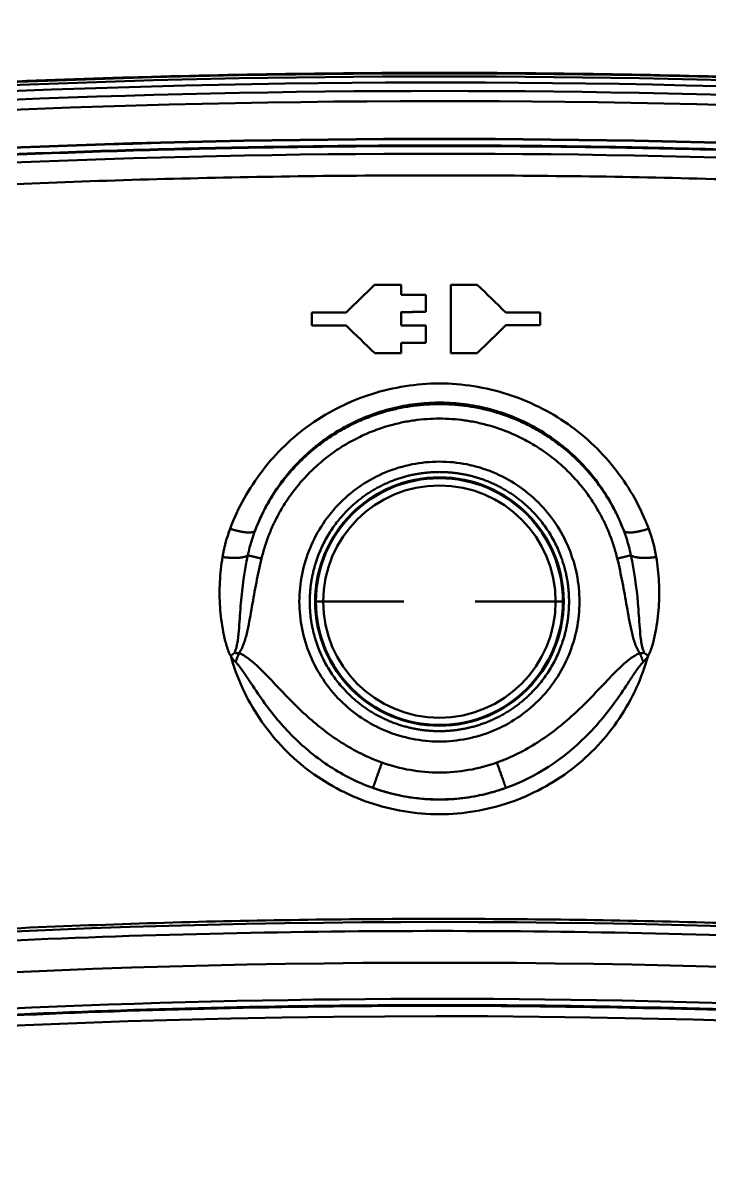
# Model space of a CAD drawing. Header units: millimetres. Extents: x -142 to 142, y -208 to 161.
# Drawn here: x -20.1 to 13, y 105.2 to 160.9 of the extents above; entities that cross this region are included whole.
import ezdxf

# ---------------------------------------------------------------- set-up
doc = ezdxf.new("R2010")
doc.units = ezdxf.units.MM
doc.layers.add('1', color=7, linetype='Continuous', true_color=0xffffff)

msp = doc.modelspace()

# ---------------------------------------------------------------- linework, layer by layer
at = {"layer": '1', "color": 251, "linetype": 'Continuous', "lineweight": 50}
for p, q in [((-5.952, 133, 22.063), (-5.992, 133, 19.75)), ((5.952, 133, 22.063), (5.992, 133, 19.75))]:
    msp.add_line(p, q, dxfattribs=at)
at = {"layer": '1', "color": 251, "linetype": 'Continuous', "lineweight": 50, "extrusion": (0, 0, -1)}
for centre, radius, start, end in [((0, -346, 3.96), 504.331, 79.96362, 100.03638), ((0, -346, 4.799), 503.629, 79.96362, 100.03638), ((0, -346, -10.639), 504.04, 80.18626, 91.90134), ((0, -346, 5.669), 501.305, 80.15308, 99.84692), ((0, -346, 6.5), 500.602, 80.15308, 99.84692), ((0, 133, -22.063), 5.952, 0, 180), ((0, 133, -22.531), 5.603, 0, 180), ((0, 133, -22.063), 5.952, 180, 0), ((0, 133, -22.531), 5.603, 180, 0)]:
    msp.add_arc(centre, radius, start, end, dxfattribs=at)
at = {"layer": '1', "color": 251, "linetype": 'Continuous', "lineweight": 50}
for centre, radius, start, end in [((0, -346), 504.504, 79.92722, 100.07278), ((0, -346, 0.6), 504.478, 79.92891, 100.07109), ((0, -346, 11.5), 503.141, 88.22393, 99.81374), ((0, -346, -5.314), 501.323, 80.1518, 99.8482), ((0, 133, 19.75), 5.992, 360, 180), ((0, 133, 19.75), 5.992, 180, 0), ((0, -346, -14.783), 463.545, 82.61923, 97.38077), ((0, -346, -15), 461.582, 82.61923, 97.38077), ((0, -346, 24), 459, 80.72928, 100.54548), ((0, -346, 24.72), 459, 80.72928, 100.54548)]:
    msp.add_arc(centre, radius, start, end, dxfattribs=at)
at = {"layer": '1', "color": 251, "linetype": 'Continuous', "lineweight": 50, "extrusion": (-1.00879e-10, 1, -1.53745e-16)}
msp.add_arc((5.452, 22.055, 133), 0.5, 1, 72.3693, dxfattribs=at)
at = {"layer": '1', "color": 251, "linetype": 'Continuous', "lineweight": 50, "extrusion": (0, -1, 0)}
msp.add_arc((0, 4.9, -133), 18.5, 95.33, 107.6307, dxfattribs=at)
at = {"layer": '1', "color": 251, "linetype": 'Continuous', "lineweight": 50, "extrusion": (0, 1, 0)}
msp.add_arc((0, 4.9, 133), 18.5, 95.33, 107.6307, dxfattribs=at)
at = {"layer": '1', "color": 251, "linetype": 'Continuous', "lineweight": 50, "extrusion": (1.00879e-10, -1, -1.55803e-16)}
msp.add_arc((5.452, 22.055, -133), 0.5, 1, 72.3693, dxfattribs=at)
at = {"layer": '1', "color": 251, "linetype": 'Continuous', "lineweight": 50}
for points, weights, degree in [([(-88.237, 150.728, 0.6), (-29.718, 161.123, 0.6), (29.718, 161.123, 0.6), (88.237, 150.728, 0.6)], [0.503883333784, 0.498705555405, 0.498705555405, 0.503883333784], 3), ([(15.561, 154.758, 11.5), (-34.995, 156.329, 11.5), (-84.845, 147.763, 11.5)], [0.501267641796, 0.498732358204, 0.501267641796], 2), ([(16.531, 154.699, 12.123), (-34.328, 156.379, 12.123), (-84.486, 147.797, 12.123)], [0.501283100888, 0.498716899112, 0.501283100888], 2), ([(18.048, 153.233, 13.948), (-33.452, 155.095, 13.948), (-84.247, 146.404, 13.948)], [0.501323177243, 0.498676822757, 0.501323177243], 2), ([(0.545, 148.284, 15.561), (1.185, 148.283, 15.561), (1.825, 148.28, 15.561)], [0.500000209562, 0.499999790438, 0.500000209562], 2), ([(-1.84, 147.789, 15.711), (-1.245, 147.791, 15.711), (-0.65, 147.792, 15.711)], [0.500000181491, 0.499999818509, 0.500000181491], 2), ([(-0.65, 146.969, 15.963), (-1.245, 146.968, 15.963), (-1.84, 146.966, 15.963)], [0.500000182096, 0.499999817904, 0.500000182096], 2), ([(-1.84, 146.309, 16.164), (-1.245, 146.311, 16.164), (-0.65, 146.312, 16.164)], [0.500000182584, 0.499999817416, 0.500000182584], 2), ([(-0.65, 145.479, 16.418), (-1.245, 145.478, 16.418), (-1.84, 145.475, 16.418)], [0.500000183201, 0.499999816799, 0.500000183201], 2), ([(3.206, 124.011, 22.255), (0, 122.867, 22.255), (-3.206, 124.011, 22.255)], [0.514964140071, 0.485035859929, 0.514964140071], 2), ([(-20.967, 117.221, 24.913), (31.277, 119.586, 24.913), (82.736, 110.254, 24.913)], [0.50158002096, 0.49841997904, 0.50158002096], 2), ([(-82.632, 109.679, 25), (0, 124.663, 25), (82.631, 109.679, 25)], [0.504044166649, 0.495955833351, 0.504044166649], 2), ([(-83.547, 105.879, 24.716), (-4.885, 120.423, 24.716), (74.065, 107.53, 24.716)], [0.503731597509, 0.496268402491, 0.503731597509], 2), ([(-84.101, 105.738, 24), (-5.189, 120.429, 24), (74.031, 107.497, 24)], [0.503757266962, 0.496242733038, 0.503757266962], 2)]:
    msp.add_rational_spline(points, weights, degree=degree, dxfattribs=at)
for points in [[(-4.5, 146.939, 15.966), (-4.043, 147.386, 15.83), (-3.584, 147.833, 15.695), (-3.125, 148.279, 15.559)], [(-3.125, 148.279, 15.559), (-2.696, 148.279, 15.56), (-2.268, 148.279, 15.561), (-1.84, 148.279, 15.561)], [(1.825, 148.284, 15.56), (2.286, 147.837, 15.696), (2.745, 147.391, 15.832), (3.203, 146.943, 15.967)], [(-6.15, 146.939, 15.96), (-5.6, 146.939, 15.962), (-5.05, 146.939, 15.964), (-4.5, 146.939, 15.966)], [(3.203, 146.943, 15.967), (3.753, 146.944, 15.966), (4.304, 146.944, 15.965), (4.854, 146.943, 15.963)], [(-4.5, 146.32, 16.155), (-5.05, 146.321, 16.153), (-5.6, 146.321, 16.151), (-6.15, 146.32, 16.149)], [(-3.12, 144.979, 16.568), (-3.579, 145.426, 16.43), (-4.039, 145.873, 16.293), (-4.5, 146.32, 16.155)], [(3.203, 146.325, 16.157), (2.744, 145.878, 16.294), (2.285, 145.432, 16.431), (1.828, 144.984, 16.569)], [(4.854, 146.325, 16.152), (4.304, 146.326, 16.154), (3.753, 146.326, 16.155), (3.203, 146.325, 16.157)], [(-1.84, 144.979, 16.57), (-2.267, 144.979, 16.57), (-2.693, 144.979, 16.569), (-3.12, 144.979, 16.568)], [(1.828, 144.984, 16.569), (1.401, 144.984, 16.569), (0.973, 144.984, 16.569), (0.545, 144.984, 16.57)], [(-10.09, 136.515, 19.127), (-9.717, 137.512, 18.824), (-8.666, 139.404, 18.252), (-6.307, 141.689, 17.565), (-3.318, 143.168, 17.122), (0, 143.695, 16.965), (3.318, 143.168, 17.122), (6.306, 141.689, 17.565), (8.665, 139.404, 18.252), (9.717, 137.512, 18.824), (10.09, 136.515, 19.127)], [(-10.455, 135.15, 19.542), (-10.379, 135.61, 19.401), (-10.258, 136.065, 19.263), (-10.09, 136.515, 19.127)], [(10.09, 136.515, 19.127), (10.258, 136.065, 19.263), (10.379, 135.61, 19.401), (10.455, 135.15, 19.542)], [(-9.83, 130.087, 21.083), (-9.883, 130.137, 21.073), (-9.975, 130.236, 21.046), (-10.037, 130.334, 21.016), (-10.061, 130.383, 21.001)], [(-9.83, 130.087, 21.083), (-9.777, 130.222, 21.029), (-9.721, 130.369, 21), (-9.665, 130.513, 21)], [(10.061, 130.383, 21.001), (10.037, 130.334, 21.016), (9.975, 130.237, 21.046), (9.883, 130.137, 21.073), (9.83, 130.087, 21.083)], [(10.061, 130.383, 21.001), (9.995, 130.432, 20.986), (9.928, 130.484, 20.98), (9.864, 130.537, 20.981)], [(-2.77, 125.235, 21), (-2.326, 125.076, 21), (-1.412, 124.836, 21), (0, 124.714, 21), (1.412, 124.836, 21), (2.326, 125.076, 21), (2.77, 125.235, 21)], [(-83.602, 106.174, 25), (-70.613, 108.575, 25), (-44.428, 112.257, 25), (-4.822, 114.383, 25), (34.821, 113.087, 25), (61.077, 109.954, 25), (74.113, 107.825, 25)]]:
    msp.add_open_spline(points, degree=3, dxfattribs=at)
at = {"layer": '1', "color": 251, "linetype": 'Continuous', "lineweight": 50, "extrusion": (-0.000544193, 0.29237, 0.956305)}
msp.add_open_spline([(-1.84, 148.279, 15.561), (-1.84, 148.115, 15.611), (-1.84, 147.952, 15.661), (-1.84, 147.789, 15.711)], degree=3, dxfattribs=at)
at = {"layer": '1', "color": 251, "linetype": 'Continuous', "lineweight": 50, "extrusion": (-0.000161158, -0.292372, -0.956305)}
msp.add_open_spline([(0.545, 144.984, 16.57), (0.545, 146.084, 16.233), (0.545, 147.184, 15.897), (0.545, 148.284, 15.561)], degree=3, dxfattribs=at)
at = {"layer": '1', "color": 251, "linetype": 'Continuous', "lineweight": 50, "extrusion": (-0.000192429, 0.292371, 0.956305)}
msp.add_open_spline([(-0.65, 147.789, 15.712), (-0.65, 147.515, 15.796), (-0.65, 147.242, 15.879), (-0.65, 146.969, 15.963)], degree=3, dxfattribs=at)
at = {"layer": '1', "color": 251, "linetype": 'Continuous', "lineweight": 50, "extrusion": (-0.001824, 0.29235, 0.95631)}
msp.add_open_spline([(-6.15, 146.32, 16.149), (-6.15, 146.526, 16.086), (-6.15, 146.732, 16.023), (-6.15, 146.939, 15.96)], degree=3, dxfattribs=at)
at = {"layer": '1', "color": 251, "linetype": 'Continuous', "lineweight": 50, "extrusion": (-0.000545629, 0.29237, 0.956305)}
msp.add_open_spline([(-1.84, 146.969, 15.962), (-1.84, 146.749, 16.029), (-1.84, 146.529, 16.096), (-1.84, 146.309, 16.164)], degree=3, dxfattribs=at)
at = {"layer": '1', "color": 251, "linetype": 'Continuous', "lineweight": 50, "extrusion": (-0.001439, -0.292358, -0.956308)}
msp.add_open_spline([(4.854, 146.943, 15.963), (4.854, 146.737, 16.026), (4.854, 146.531, 16.089), (4.854, 146.325, 16.152)], degree=3, dxfattribs=at)
at = {"layer": '1', "color": 251, "linetype": 'Continuous', "lineweight": 50, "extrusion": (-0.000193004, 0.292371, 0.956305)}
msp.add_open_spline([(-0.65, 146.309, 16.165), (-0.65, 146.032, 16.249), (-0.65, 145.755, 16.334), (-0.65, 145.479, 16.418)], degree=3, dxfattribs=at)
at = {"layer": '1', "color": 251, "linetype": 'Continuous', "lineweight": 50, "extrusion": (-0.00054728, 0.29237, 0.956305)}
msp.add_open_spline([(-1.84, 145.479, 16.417), (-1.84, 145.312, 16.468), (-1.84, 145.145, 16.519), (-1.84, 144.979, 16.57)], degree=3, dxfattribs=at)
at = {"layer": '1', "color": 251, "linetype": 'Continuous', "lineweight": 50}
for points, knots in [([(-8.885, 136.427, 20.324), (-8.742, 136.811, 20.192), (-8.409, 137.554, 19.937), (-7.777, 138.585, 19.583), (-7.035, 139.509, 19.267), (-6.199, 140.322, 18.99), (-5.279, 141.02, 18.752), (-4.288, 141.598, 18.555), (-3.24, 142.051, 18.401), (-2.151, 142.373, 18.292), (-1.036, 142.563, 18.228), (0.091, 142.619, 18.209), (1.215, 142.541, 18.235), (2.322, 142.332, 18.306), (3.398, 141.992, 18.422), (4.429, 141.525, 18.58), (5.401, 140.936, 18.78), (6.3, 140.233, 19.02), (7.114, 139.42, 19.297), (7.827, 138.51, 19.609), (8.431, 137.509, 19.952), (8.748, 136.796, 20.198), (8.885, 136.427, 20.324)], [0, 0, 0, 0, 0.054753, 0.108283, 0.160015, 0.21071, 0.260782, 0.310217, 0.359166, 0.407698, 0.455898, 0.50389, 0.551818, 0.599832, 0.648073, 0.696655, 0.745656, 0.795159, 0.845275, 0.896151, 0.947463, 1, 1, 1, 1]), ([(0, 126.25, 21), (-0.442, 126.25, 21), (-1.326, 126.337, 21), (-3.025, 126.851, 21), (-4.902, 128.1, 21), (-6.394, 130.351, 21), (-6.934, 133, 21), (-6.394, 135.649, 21), (-4.902, 137.9, 21), (-3.025, 139.149, 21), (-1.326, 139.663, 21), (-0.442, 139.75, 21), (0, 139.75, 21)], [0, 0, 0, 0, 0.0625, 0.125, 0.25, 0.375, 0.5, 0.625, 0.75, 0.875, 0.9375, 1, 1, 1, 1]), ([(0, 139.75, 21), (0.442, 139.75, 21), (1.326, 139.663, 21), (3.025, 139.149, 21), (4.902, 137.9, 21), (6.394, 135.649, 21), (6.934, 133, 21), (6.394, 130.351, 21), (4.902, 128.1, 21), (3.025, 126.851, 21), (1.326, 126.337, 21), (0.442, 126.25, 21), (0, 126.25, 21)], [0, 0, 0, 0, 0.0625, 0.125, 0.25, 0.375, 0.5, 0.625, 0.75, 0.875, 0.9375, 1, 1, 1, 1]), ([(-9.237, 135.233, 20.47), (-9.211, 135.358, 20.454), (-9.15, 135.617, 20.423), (-9.034, 136.016, 20.374), (-8.939, 136.288, 20.341), (-8.885, 136.427, 20.324)], [0, 0, 0, 0, 0.307951, 0.641002, 1, 1, 1, 1]), ([(8.885, 136.427, 20.324), (8.931, 136.307, 20.339), (9.02, 136.056, 20.369), (9.139, 135.657, 20.418), (9.206, 135.379, 20.452), (9.237, 135.233, 20.47)], [0, 0, 0, 0, 0.309005, 0.64204, 1, 1, 1, 1]), ([(-10.061, 130.383, 21.001), (-10.065, 130.388, 21), (-10.073, 130.398, 20.996), (-10.087, 130.419, 20.99), (-10.11, 130.457, 20.978), (-10.148, 130.538, 20.953), (-10.212, 130.703, 20.902), (-10.316, 131.042, 20.798), (-10.429, 131.535, 20.647), (-10.524, 132.133, 20.463), (-10.601, 132.937, 20.217), (-10.607, 133.947, 19.908), (-10.52, 134.751, 19.663), (-10.455, 135.15, 19.542)], [0, 0, 0, 0, 0.003906, 0.007812, 0.015625, 0.03125, 0.0625, 0.125, 0.25, 0.375, 0.5, 0.75, 1, 1, 1, 1]), ([(-9.864, 130.537, 20.981), (-9.872, 130.558, 20.976), (-9.843, 130.611, 20.97), (-9.806, 130.711, 20.961), (-9.79, 130.763, 20.956), (-9.752, 130.918, 20.941), (-9.734, 131.022, 20.931), (-9.692, 131.33, 20.9), (-9.676, 131.532, 20.879), (-9.63, 132.135, 20.816), (-9.606, 132.53, 20.773), (-9.503, 133.706, 20.643), (-9.398, 134.476, 20.556), (-9.237, 135.233, 20.47)], [0, 0, 0, 0, 0.03125, 0.03125, 0.0625, 0.0625, 0.125, 0.125, 0.25, 0.25, 0.5, 0.5, 1, 1, 1, 1]), ([(-9.665, 130.513, 21), (-9.65, 130.532, 21), (-9.621, 130.572, 21), (-9.57, 130.656, 21), (-9.492, 130.809, 21), (-9.369, 131.13, 21), (-9.251, 131.607, 21), (-9.138, 132.185, 21), (-9.038, 132.765, 21), (-8.936, 133.345, 21), (-8.828, 133.923, 21), (-8.709, 134.5, 21), (-8.622, 134.883, 21), (-8.577, 135.074, 21)], [0, 0, 0, 0, 0.015625, 0.03125, 0.0625, 0.125, 0.25, 0.375, 0.5, 0.625, 0.75, 0.875, 1, 1, 1, 1]), ([(8.577, 135.074, 21), (8.669, 134.692, 21), (8.835, 133.925, 21), (9.005, 132.958, 21), (9.137, 132.185, 21), (9.251, 131.607, 21), (9.357, 131.178, 21), (9.456, 130.901, 21), (9.514, 130.765, 21), (9.581, 130.634, 21), (9.635, 130.552, 21), (9.665, 130.513, 21)], [0, 0, 0, 0, 0.25, 0.5, 0.625, 0.75, 0.875, 0.90625, 0.9375, 0.96875, 1, 1, 1, 1]), ([(9.237, 135.233, 20.47), (9.398, 134.476, 20.556), (9.503, 133.706, 20.643), (9.606, 132.53, 20.773), (9.63, 132.135, 20.816), (9.676, 131.532, 20.879), (9.692, 131.33, 20.9), (9.735, 131.022, 20.931), (9.752, 130.918, 20.941), (9.79, 130.763, 20.956), (9.806, 130.711, 20.961), (9.843, 130.611, 20.97), (9.872, 130.558, 20.976), (9.864, 130.537, 20.981)], [0, 0, 0, 0, 0.5, 0.5, 0.75, 0.75, 0.875, 0.875, 0.9375, 0.9375, 0.96875, 0.96875, 1, 1, 1, 1]), ([(10.455, 135.15, 19.542), (10.52, 134.751, 19.663), (10.607, 133.947, 19.908), (10.601, 132.937, 20.217), (10.524, 132.133, 20.463), (10.429, 131.535, 20.647), (10.315, 131.042, 20.798), (10.212, 130.703, 20.902), (10.148, 130.538, 20.953), (10.11, 130.457, 20.978), (10.087, 130.419, 20.99), (10.073, 130.398, 20.996), (10.065, 130.388, 21), (10.061, 130.383, 21.001)], [0, 0, 0, 0, 0.25, 0.5, 0.625, 0.75, 0.875, 0.9375, 0.96875, 0.984375, 0.992188, 0.996094, 1, 1, 1, 1]), ([(10.061, 130.383, 21.001), (9.913, 129.851, 21.165), (9.532, 128.808, 21.486), (8.443, 126.861, 22.088), (6.508, 124.774, 22.735), (3.452, 123.133, 23.247), (0, 122.542, 23.432), (-3.452, 123.133, 23.247), (-6.508, 124.774, 22.736), (-8.443, 126.861, 22.088), (-9.532, 128.808, 21.486), (-9.913, 129.851, 21.165), (-10.061, 130.383, 21.001)], [0, 0, 0, 0, 0.0625, 0.125, 0.25, 0.375, 0.5, 0.625, 0.75, 0.875, 0.9375, 1, 1, 1, 1]), ([(-9.864, 130.537, 20.981), (-9.863, 130.536, 20.981), (-9.862, 130.535, 20.981), (-9.859, 130.531, 20.982), (-9.854, 130.527, 20.984), (-9.84, 130.521, 20.987), (-9.819, 130.515, 20.99), (-9.798, 130.513, 20.993), (-9.781, 130.512, 20.995), (-9.764, 130.511, 20.996), (-9.742, 130.511, 20.998), (-9.716, 130.511, 20.999), (-9.691, 130.512, 21), (-9.673, 130.513, 21), (-9.665, 130.513, 21)], [0, 0, 0, 0, 0.015625, 0.03125, 0.0625, 0.125, 0.25, 0.375, 0.4375, 0.5, 0.625, 0.75, 0.875, 1, 1, 1, 1]), ([(-2.77, 125.235, 21), (-3.46, 125.481, 21), (-4.767, 126.145, 21), (-6.21, 127.283, 21), (-7.252, 128.306, 21), (-8.006, 129.103, 21), (-8.633, 129.767, 21), (-9.115, 130.189, 21), (-9.379, 130.371, 21), (-9.538, 130.46, 21), (-9.622, 130.497, 21), (-9.665, 130.513, 21)], [0, 0, 0, 0, 0.25, 0.5, 0.625, 0.75, 0.875, 0.9375, 0.96875, 0.984375, 1, 1, 1, 1]), ([(9.665, 130.513, 21), (9.58, 130.48, 21), (9.418, 130.394, 21), (9.114, 130.191, 21), (8.634, 129.766, 21), (8.005, 129.103, 21), (7.252, 128.306, 21), (6.21, 127.283, 21), (4.767, 126.145, 21), (3.46, 125.481, 21), (2.77, 125.235, 21)], [0, 0, 0, 0, 0.03125, 0.0625, 0.125, 0.25, 0.375, 0.5, 0.75, 1, 1, 1, 1]), ([(9.665, 130.513, 21), (9.673, 130.513, 21), (9.691, 130.512, 21), (9.716, 130.511, 20.999), (9.742, 130.511, 20.998), (9.768, 130.511, 20.996), (9.794, 130.512, 20.993), (9.819, 130.516, 20.99), (9.84, 130.521, 20.987), (9.854, 130.527, 20.984), (9.86, 130.532, 20.982), (9.862, 130.535, 20.981), (9.864, 130.536, 20.981), (9.864, 130.537, 20.981)], [0, 0, 0, 0, 0.125, 0.25, 0.375, 0.5, 0.625, 0.75, 0.875, 0.9375, 0.96875, 0.984375, 1, 1, 1, 1]), ([(-3.206, 124.011, 22.255), (-3.931, 124.271, 22.204), (-5.309, 124.964, 22.069), (-6.802, 126.179, 21.833), (-7.829, 127.308, 21.616), (-8.526, 128.215, 21.442), (-9.052, 129.007, 21.291), (-9.417, 129.564, 21.186), (-9.611, 129.835, 21.133), (-9.715, 129.965, 21.108), (-9.779, 130.036, 21.093), (-9.812, 130.07, 21.086), (-9.83, 130.087, 21.083)], [0, 0, 0, 0, 0.25, 0.5, 0.625, 0.75, 0.875, 0.9375, 0.96875, 0.984375, 0.992188, 1, 1, 1, 1]), ([(9.83, 130.087, 21.083), (9.812, 130.07, 21.086), (9.779, 130.037, 21.093), (9.715, 129.965, 21.108), (9.611, 129.836, 21.133), (9.417, 129.564, 21.186), (9.052, 129.007, 21.291), (8.526, 128.215, 21.442), (7.829, 127.308, 21.616), (6.289, 125.614, 21.942), (4.655, 124.53, 22.153), (3.206, 124.011, 22.255)], [0, 0, 0, 0, 0.007812, 0.015625, 0.03125, 0.0625, 0.125, 0.25, 0.375, 0.5, 1, 1, 1, 1]), ([(3.206, 124.011, 22.255), (3.105, 123.974, 22.267), (2.65, 123.819, 22.321), (1.82, 123.604, 22.395), (0.702, 123.453, 22.447), (-0.428, 123.437, 22.453), (-1.556, 123.556, 22.412), (-2.482, 123.768, 22.338), (-3.024, 123.945, 22.277), (-3.206, 124.011, 22.255)], [0, 0, 0, 0, 0.049316, 0.221327, 0.393113, 0.565033, 0.737484, 0.911065, 1, 1, 1, 1])]:
    msp.add_open_spline(points, degree=3, knots=knots, dxfattribs=at)
for points, weights, knots in [([(8.885, 136.427, 20.324), (7.916, 138.941, 20.324), (5.822, 141.486, 20.324), (2.694, 142.524, 20.324), (-2.694, 142.524, 20.324), (-5.822, 141.486, 20.324), (-7.916, 138.941, 20.324), (-8.885, 136.427, 20.324)], [0.548069947203, 0.548069947203, 0.536827003556, 0.548069947203, 0.548069947203, 0.536827003556, 0.548069947203, 0.548069947203], [0, 0, 0, 0, 0, 0.5, 0.5, 0.5, 1, 1, 1, 1, 1]), ([(-8.577, 135.074, 21), (-7.936, 137.726, 21), (-6.031, 140.663, 21), (-2.729, 141.824, 21), (2.729, 141.824, 21), (6.031, 140.663, 21), (7.936, 137.726, 21), (8.577, 135.074, 21)], [0.559969743186, 0.559969743186, 0.542843245947, 0.559969743186, 0.559969743186, 0.542843245947, 0.559969743186, 0.559969743186], [0, 0, 0, 0, 0, 0.5, 0.5, 0.5, 1, 1, 1, 1, 1]), ([(0, 126.75, 19.75), (-1.563, 126.75, 19.75), (-3.304, 127.277, 19.75), (-4.631, 128.522, 19.75), (-6.194, 131.228, 19.75), (-6.608, 133, 19.75), (-6.194, 134.772, 19.75), (-4.631, 137.478, 19.75), (-3.304, 138.723, 19.75), (-1.563, 139.25, 19.75), (0, 139.25, 19.75)], [0.535898384862, 0.535898384862, 0.52948575604, 0.535898384862, 0.535898384862, 0.52948575604, 0.535898384862, 0.535898384862, 0.52948575604, 0.535898384862, 0.535898384862], [0, 0, 0, 0, 0, 0.333333, 0.333333, 0.333333, 0.666667, 0.666667, 0.666667, 1, 1, 1, 1, 1]), ([(0, 126.75, 20.5), (-1.563, 126.75, 20.5), (-3.304, 127.277, 20.5), (-4.631, 128.522, 20.5), (-6.194, 131.228, 20.5), (-6.608, 133, 20.5), (-6.194, 134.772, 20.5), (-4.631, 137.478, 20.5), (-3.304, 138.723, 20.5), (-1.563, 139.25, 20.5), (0, 139.25, 20.5)], [0.535898384862, 0.535898384862, 0.52948575604, 0.535898384862, 0.535898384862, 0.52948575604, 0.535898384862, 0.535898384862, 0.52948575604, 0.535898384862, 0.535898384862], [0, 0, 0, 0, 0, 0.333333, 0.333333, 0.333333, 0.666667, 0.666667, 0.666667, 1, 1, 1, 1, 1]), ([(0, 139.25, 19.75), (1.562, 139.25, 19.75), (3.304, 138.723, 19.75), (4.631, 137.478, 19.75), (6.194, 134.772, 19.75), (6.608, 133, 19.75), (6.194, 131.228, 19.75), (4.631, 128.522, 19.75), (3.304, 127.277, 19.75), (1.562, 126.75, 19.75), (0, 126.75, 19.75)], [0.535898384862, 0.535898384862, 0.52948575604, 0.535898384862, 0.535898384862, 0.52948575604, 0.535898384862, 0.535898384862, 0.52948575604, 0.535898384862, 0.535898384862], [0, 0, 0, 0, 0, 0.333333, 0.333333, 0.333333, 0.666667, 0.666667, 0.666667, 1, 1, 1, 1, 1]), ([(0, 139.25, 20.5), (1.562, 139.25, 20.5), (3.304, 138.723, 20.5), (4.631, 137.478, 20.5), (6.194, 134.772, 20.5), (6.608, 133, 20.5), (6.194, 131.228, 20.5), (4.631, 128.522, 20.5), (3.304, 127.277, 20.5), (1.562, 126.75, 20.5), (0, 126.75, 20.5)], [0.535898384862, 0.535898384862, 0.52948575604, 0.535898384862, 0.535898384862, 0.52948575604, 0.535898384862, 0.535898384862, 0.52948575604, 0.535898384862, 0.535898384862], [0, 0, 0, 0, 0, 0.333333, 0.333333, 0.333333, 0.666667, 0.666667, 0.666667, 1, 1, 1, 1, 1])]:
    msp.add_rational_spline(points, weights, degree=4, knots=knots, dxfattribs=at)
at = {"layer": '1', "color": 251, "linetype": 'Continuous', "lineweight": 50, "extrusion": (0.337269, 0.900891, -0.273214)}
msp.add_rational_spline([(-10.09, 136.515, 19.127), (-9.453, 136.298, 19.197), (-8.973, 136.263, 19.674), (-8.885, 136.427, 20.324)], [1.13870926243, 0.953763579189, 0.953763579189, 1.13870926243], degree=3, dxfattribs=at)
at = {"layer": '1', "color": 251, "linetype": 'Continuous', "lineweight": 50, "extrusion": (-0.337269, 0.900891, -0.273214)}
msp.add_rational_spline([(10.09, 136.515, 19.127), (9.453, 136.298, 19.197), (8.973, 136.263, 19.674), (8.885, 136.427, 20.324)], [1.1387092116, 0.953763596133, 0.953763596133, 1.1387092116], degree=3, dxfattribs=at)
at = {"layer": '1', "color": 251, "linetype": 'Continuous', "lineweight": 50, "extrusion": (0.154515, 0.945125, -0.287859)}
msp.add_rational_spline([(-10.455, 135.15, 19.542), (-9.869, 135.063, 19.572), (-9.408, 135.097, 19.932), (-9.237, 135.233, 20.47)], [1.07913132743, 0.956532064455, 0.976391355222, 1.13870919974], degree=3, dxfattribs=at)
at = {"layer": '1', "color": 251, "linetype": 'Continuous', "lineweight": 50, "extrusion": (-0.234997, -0.971996, -2.73458e-14)}
msp.add_rational_spline([(-9.237, 135.233, 20.47), (-9.108, 135.202, 21), (-8.577, 135.074, 21)], [0.559236259621, 0.440763740379, 0.559236259621], degree=2, dxfattribs=at)
at = {"layer": '1', "color": 251, "linetype": 'Continuous', "lineweight": 50, "extrusion": (0.235, -0.971995, -5.22195e-11)}
msp.add_rational_spline([(9.237, 135.233, 20.47), (9.157, 135.214, 20.797), (8.899, 135.151, 21), (8.577, 135.074, 21)], [1.09220472489, 0.952638964903, 0.971513578097, 1.14882856447], degree=3, dxfattribs=at)
at = {"layer": '1', "color": 251, "linetype": 'Continuous', "lineweight": 50, "extrusion": (-0.15452, 0.945125, -0.287859)}
msp.add_rational_spline([(10.455, 135.15, 19.542), (9.875, 135.064, 19.572), (9.41, 135.096, 19.926), (9.237, 135.233, 20.47)], [1.10661272553, 0.964574877543, 0.964462513783, 1.10627563425], degree=3, dxfattribs=at)
at = {"layer": '1', "color": 251, "linetype": 'Continuous', "lineweight": 50, "extrusion": (-0.615932, 0.75227, -0.233918)}
msp.add_rational_spline([(-9.864, 130.537, 20.981), (-9.929, 130.484, 20.98), (-9.995, 130.432, 20.986), (-10.061, 130.383, 21.001)], [1.00811239142, 1.002287162, 0.999599105337, 1.00004822143], degree=3, dxfattribs=at)
at = {"layer": '1', "color": 251, "linetype": 'Continuous', "lineweight": 50, "extrusion": (-0.932644, -0.360798, -1.15508e-06)}
msp.add_rational_spline([(9.665, 130.513, 21), (9.721, 130.367, 21), (9.777, 130.223, 21.028), (9.83, 130.087, 21.083)], [1.00810216748, 0.997294270218, 0.997299279827, 1.00811719631], degree=3, dxfattribs=at)
at = {"layer": '1', "color": 251, "linetype": 'Continuous', "lineweight": 50, "extrusion": (0.941883, -0.335941, 2.8375e-11)}
msp.add_rational_spline([(-3.206, 124.011, 22.255), (-3.197, 124.035, 21.514), (-3.018, 124.537, 21), (-2.77, 125.235, 21)], [1.16323747412, 0.945587508628, 0.945587508628, 1.16323747412], degree=3, dxfattribs=at)
at = {"layer": '1', "color": 251, "linetype": 'Continuous', "lineweight": 50, "extrusion": (0.941879, 0.335952, -4.98913e-12)}
msp.add_rational_spline([(2.77, 125.235, 21), (3.019, 124.537, 21), (3.197, 124.035, 21.514), (3.206, 124.011, 22.255)], [1.16323721427, 0.945587595243, 0.945587595243, 1.16323721427], degree=3, dxfattribs=at)

doc.saveas('drawing.dxf')
